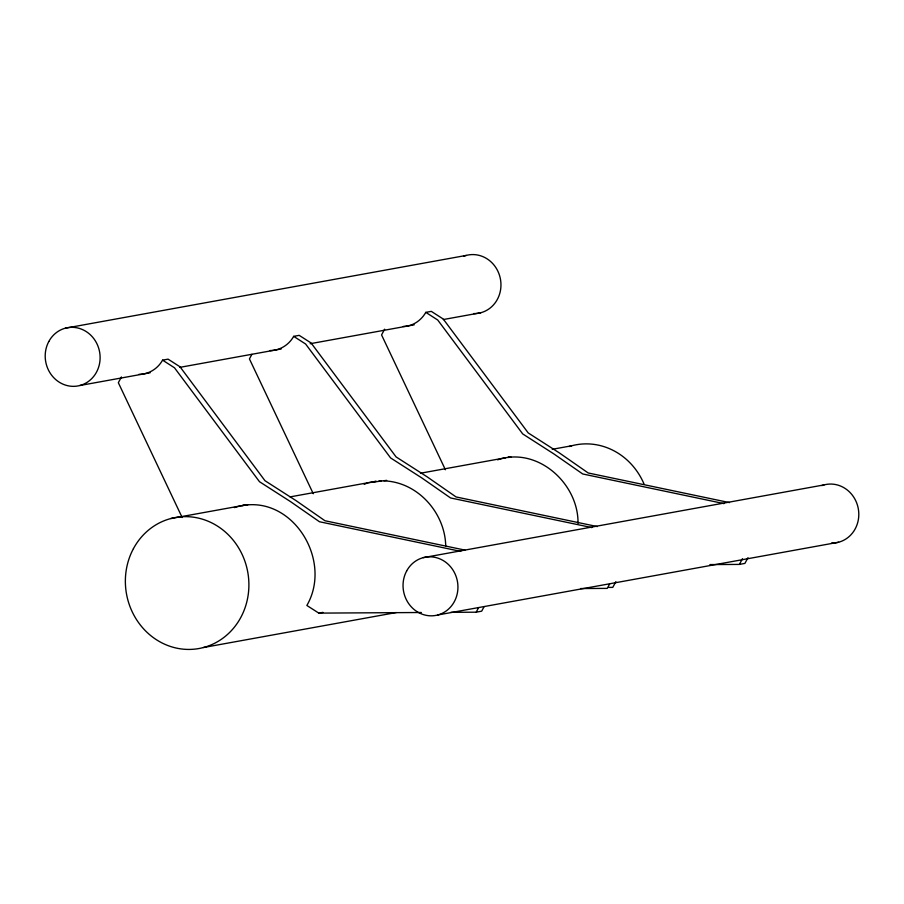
<?xml version="1.0" encoding="UTF-8"?>
<svg xmlns="http://www.w3.org/2000/svg" width="904" height="904" viewBox="0 0 904 904"><rect width="100%" height="100%" fill="white"/><g stroke="black" fill="none" stroke-linecap="round" stroke-linejoin="round"><path stroke-width="1.36" d="M121.418 376.968L118.334 382.708L182.167 517.529M251.911 354.323L249.436 358.911L313.27 493.731M384.652 329.192L381.567 334.932L445.401 469.752M450.87 612.336L476.171 612.189L478.634 607.601M484.137 606.595L481.674 611.183L476.171 612.189M609.737 583.803L607.273 588.391L580.571 588.549M615.861 581.656L612.776 587.385L608.561 587.419M709.889 564.582L739.393 564.412L742.478 558.672M747.992 557.678L744.896 563.407L739.393 564.412M464.905 550.095L324.965 520.749L296.06 500.646L264.985 480.713L180.009 366.798L168.076 359.148L162.573 360.142C157.838 368.685 148.719 374.425 138.877 374.358M597.374 526.58L456.068 496.951L427.163 476.849L396.088 456.916L311.112 343L299.179 335.35L293.676 336.356C288.941 344.887 279.822 350.628 269.98 350.56M729.505 502.601L588.199 472.973L559.293 452.87L528.218 432.937L443.231 319.022L431.31 311.371L425.807 312.366C421.241 320.445 412.732 326.367 403.286 326.434M234.373 507.596C289.337 489.618 334.017 558.548 306.863 605.465L318.796 613.115L421.366 612.505M364.244 484.329L367.962 482.759L386.686 480.363M497.607 459.82C537.326 446.271 578.616 483.29 578.018 523.359M65.393 328.175L466.249 255.414M79.914 385.499L150.109 372.764M179.783 367.374L281.212 348.967M310.162 343.712L414.19 324.83M443.322 319.541L480.77 312.75M170.788 518.546L245.696 504.952M290.082 496.895L376.075 481.278M420.462 473.233L505.585 457.774M507.845 457.367L510.624 456.859M552.231 449.311L571.656 445.785M423.23 557.655L824.086 484.894M318.796 613.115L322.92 612.37M203.457 647.524L396.257 612.539M437.751 614.98L838.607 542.231M508.251 457.458L510.918 457.141M373.465 481.753L376.132 481.436M378.787 481.131L381.454 480.815M242.362 505.551L247.685 504.918M383.929 480.86C417.761 481.934 445.096 512.873 445.728 546.016M723.991 503.607L582.696 473.967L553.79 453.864L522.715 433.931L437.728 320.016L425.807 312.366M591.871 527.586L450.565 497.957L421.659 477.843L390.584 457.921L305.608 344.006L293.676 336.356M460.769 551.383L319.462 521.744L290.557 501.641L259.482 481.708L174.495 367.792L162.573 360.142M569.091 446.531A66.557 61.608 79.7 0 1 644.168 484.318M463.978 256.137A29.583 27.38 79.7 0 1 500.522 279.585A29.583 27.38 79.7 0 1 473.673 313.586M821.815 485.617A29.583 27.38 79.7 0 1 858.359 509.065A29.583 27.38 79.7 0 1 831.51 543.067M48.793 341.542A29.583 27.38 79.7 0 0 72.817 386.347A29.583 27.38 79.7 0 0 96.355 342.627A29.583 27.38 79.7 0 0 48.793 341.542M406.63 571.023A29.583 27.38 79.7 0 0 430.643 615.827A29.583 27.38 79.7 0 0 454.181 572.108A29.583 27.38 79.7 0 0 406.63 571.023M133.453 548.615A66.557 61.608 79.7 0 0 187.49 649.422A66.557 61.608 79.7 0 0 240.441 551.067A66.557 61.608 79.7 0 0 133.453 548.615"/></g></svg>
